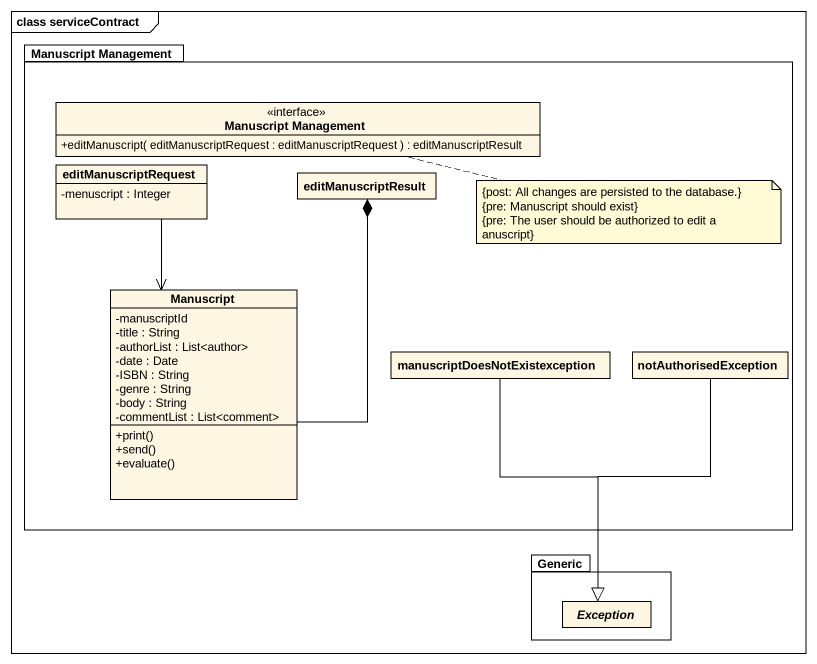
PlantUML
@startuml
mainframe class serviceContract
hide circle
hide empty members
skinparam classAttributeIconSize 0
package "Manuscript Management" as Manuscript_Management {
  interface "Manuscript Management" as Manuscript_Management_2 {
    +editManuscript( editManuscriptRequest : editManuscriptRequest ) : editManuscriptResult
  }
  class editManuscriptRequest {
    -menuscript : Integer
  }
  class editManuscriptResult
  class Manuscript {
    -manuscriptId
    -title : String
    -authorList : List<author>
    -date : Date
    -ISBN : String
    -genre : String
    -body : String
    -commentList : List<comment>
    +print()
    +send()
    +evaluate()
  }
  class "manuscriptDoesNotExistexception" as manuscriptDoesNotExistexcept
  class notAuthorisedException
}
package Generic {
  abstract class "Exception" as Exception_
}
editManuscriptRequest --> Manuscript
editManuscriptResult *-- Manuscript
manuscriptDoesNotExistexcept --|> Exception_
notAuthorisedException --|> Exception_
note right of Manuscript_Management_2
  {post: All changes are persisted to the database.}
  {pre: Manuscript should exist}
  {pre: The user should be authorized to edit a anuscript}
end note
@enduml
